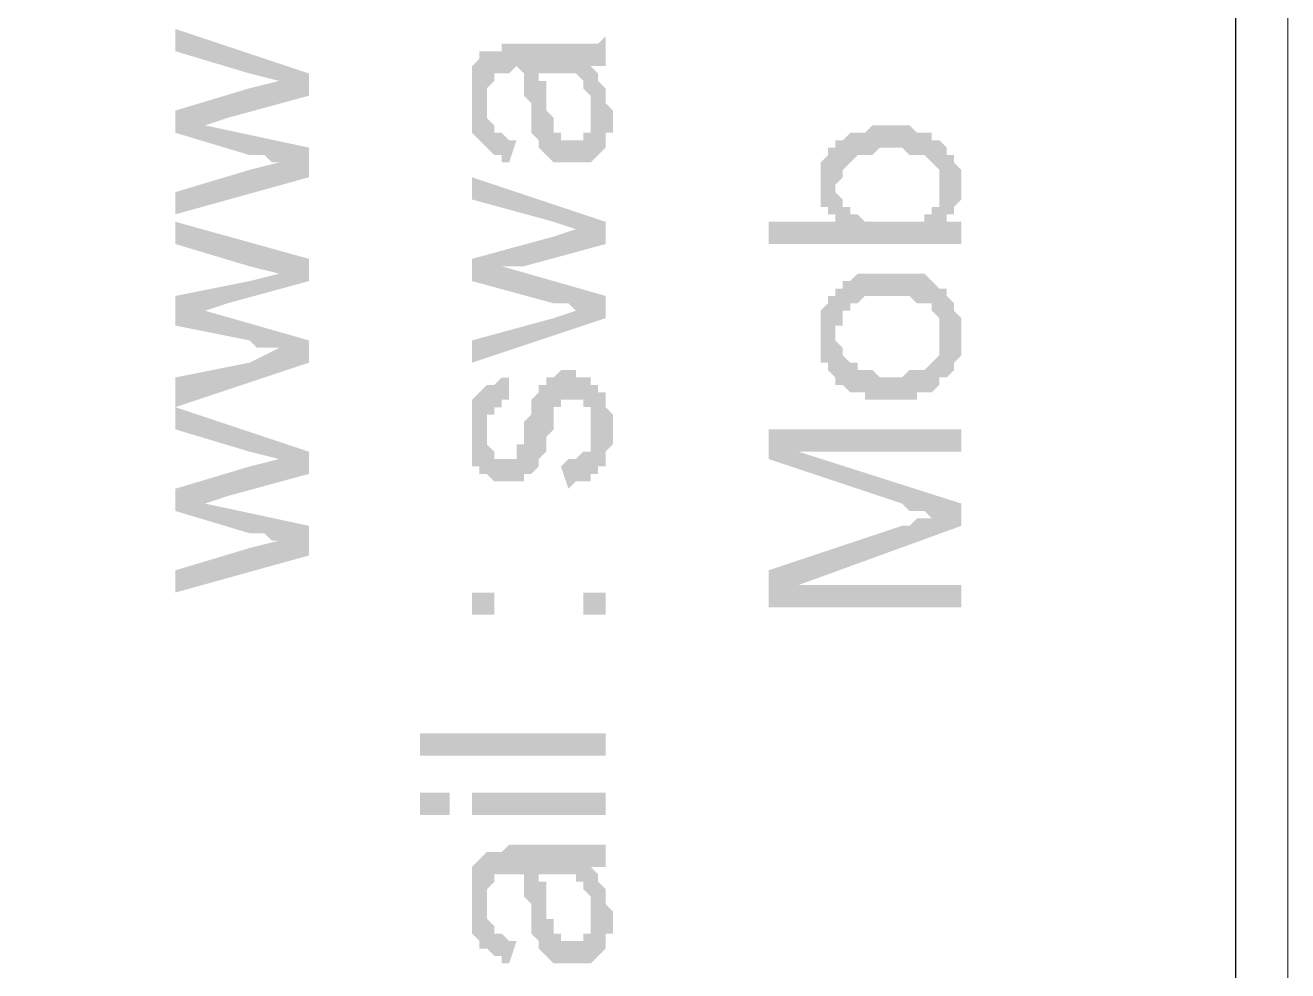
# Model space of a CAD drawing. Header units: inches. Extents: x -41599880 to -41577026, y -18110 to -4738.
# Drawn here: x -41577672 to -41577026, y -7605 to -7121 of the extents above; entities that cross this region are included whole.
import ezdxf

# ---------------------------------------------------------------- set-up
doc = ezdxf.new("R2010")
doc.units = ezdxf.units.IN
doc.header["$MEASUREMENT"] = 0
doc.layers.add('PDF_Geometry', color=40, linetype='Continuous')
doc.layers.add('PDF_Solid Fills', color=9, linetype='Continuous')

msp = doc.modelspace()

# ---------------------------------------------------------------- hatches: boundary and pattern name
at = {"layer": 'PDF_Solid Fills'}
for points in [[(-41577594.85, -7123.06), (-41577594.85, -7134.44), (-41577556.92, -7145.82), (-41577541.75, -7149.61), (-41577526.58, -7157.2), (-41577526.58, -7145.82)], [(-41577443.14, -7157.2), (-41577443.14, -7160.99), (-41577443.14, -7164.78), (-41577443.14, -7168.57), (-41577443.14, -7168.57), (-41577443.14, -7172.37), (-41577443.14, -7176.16), (-41577443.14, -7176.16), (-41577439.35, -7179.95), (-41577439.35, -7179.95), (-41577435.55, -7183.74), (-41577435.55, -7183.74), (-41577435.55, -7160.99), (-41577435.55, -7160.99), (-41577435.55, -7157.2), (-41577435.55, -7153.4), (-41577431.76, -7149.61), (-41577431.76, -7149.61), (-41577431.76, -7145.82), (-41577431.76, -7145.82), (-41577427.97, -7145.82), (-41577427.97, -7145.82), (-41577424.18, -7145.82), (-41577420.38, -7142.02), (-41577420.38, -7142.02), (-41577416.59, -7145.82), (-41577416.59, -7145.82), (-41577416.59, -7149.61), (-41577416.59, -7149.61), (-41577416.59, -7153.4), (-41577416.59, -7153.4), (-41577416.59, -7157.2), (-41577412.8, -7160.99), (-41577412.8, -7164.78), (-41577412.8, -7168.57), (-41577412.8, -7172.37), (-41577412.8, -7172.37), (-41577412.8, -7176.16), (-41577412.8, -7176.16), (-41577409.01, -7179.95), (-41577409.01, -7179.95), (-41577409.01, -7145.82), (-41577405.21, -7145.82), (-41577401.42, -7145.82), (-41577401.42, -7145.82), (-41577397.63, -7145.82), (-41577393.84, -7145.82), (-41577393.84, -7145.82), (-41577390.04, -7145.82), (-41577390.04, -7145.82), (-41577386.25, -7149.61), (-41577386.25, -7149.61), (-41577386.25, -7153.4), (-41577382.46, -7157.2), (-41577382.46, -7157.2), (-41577382.46, -7142.02), (-41577382.46, -7142.02), (-41577378.67, -7142.02), (-41577374.87, -7142.02), (-41577374.87, -7142.02), (-41577374.87, -7126.85), (-41577374.87, -7126.85), (-41577378.67, -7130.65), (-41577378.67, -7130.65), (-41577382.46, -7130.65), (-41577382.46, -7130.65), (-41577386.25, -7130.65), (-41577386.25, -7130.65), (-41577390.04, -7130.65), (-41577393.84, -7130.65), (-41577393.84, -7130.65), (-41577397.63, -7130.65), (-41577401.42, -7130.65), (-41577420.38, -7130.65), (-41577420.38, -7130.65), (-41577424.18, -7130.65), (-41577424.18, -7130.65), (-41577427.97, -7130.65), (-41577427.97, -7134.44), (-41577431.76, -7134.44), (-41577431.76, -7134.44), (-41577435.55, -7134.44), (-41577439.35, -7134.44), (-41577439.35, -7138.23), (-41577439.35, -7138.23), (-41577443.14, -7142.02), (-41577443.14, -7145.82), (-41577443.14, -7145.82), (-41577443.14, -7149.61), (-41577443.14, -7149.61), (-41577443.14, -7153.4)], [(-41577409.01, -7179.95), (-41577409.01, -7183.74), (-41577409.01, -7183.74), (-41577405.21, -7187.54), (-41577405.21, -7187.54), (-41577401.42, -7191.33), (-41577401.42, -7191.33), (-41577397.63, -7191.33), (-41577393.84, -7191.33), (-41577393.84, -7191.33), (-41577390.04, -7191.33), (-41577390.04, -7191.33), (-41577386.25, -7191.33), (-41577382.46, -7191.33), (-41577382.46, -7191.33), (-41577378.67, -7187.54), (-41577378.67, -7187.54), (-41577378.67, -7187.54), (-41577374.87, -7183.74), (-41577374.87, -7183.74), (-41577374.87, -7179.95), (-41577374.87, -7176.16), (-41577371.08, -7176.16), (-41577371.08, -7172.36), (-41577371.08, -7168.57), (-41577371.08, -7164.78), (-41577371.08, -7164.78), (-41577374.87, -7160.99), (-41577374.87, -7157.19), (-41577374.87, -7157.19), (-41577374.87, -7153.4), (-41577374.87, -7153.4), (-41577378.67, -7149.61), (-41577378.67, -7145.82), (-41577378.67, -7145.82), (-41577382.46, -7164.78), (-41577382.46, -7164.78), (-41577382.46, -7168.57), (-41577382.46, -7172.36), (-41577382.46, -7176.16), (-41577386.25, -7176.16), (-41577386.25, -7176.16), (-41577386.25, -7179.95), (-41577390.04, -7179.95), (-41577393.84, -7179.95), (-41577393.84, -7179.95), (-41577393.84, -7179.95), (-41577397.63, -7179.95), (-41577397.63, -7176.16), (-41577401.42, -7176.16), (-41577401.42, -7172.36), (-41577401.42, -7172.36), (-41577401.42, -7168.57), (-41577405.21, -7164.78), (-41577405.21, -7164.78), (-41577405.21, -7160.99), (-41577405.21, -7157.19), (-41577405.21, -7157.19), (-41577405.21, -7153.4), (-41577405.21, -7149.61), (-41577409.01, -7149.61), (-41577409.01, -7145.82), (-41577409.01, -7145.82)], [(-41577382.46, -7157.2), (-41577382.46, -7160.99), (-41577382.46, -7164.78), (-41577382.46, -7164.78), (-41577378.67, -7145.82), (-41577382.46, -7142.02)], [(-41577594.85, -7164.78), (-41577579.67, -7172.36), (-41577568.3, -7168.57), (-41577526.58, -7157.2), (-41577541.75, -7149.61), (-41577556.92, -7153.4)], [(-41577594.85, -7164.78), (-41577594.85, -7176.16), (-41577556.92, -7187.54), (-41577553.13, -7187.54), (-41577549.33, -7187.54), (-41577545.54, -7191.33), (-41577541.75, -7191.33), (-41577541.75, -7191.33), (-41577541.75, -7191.33), (-41577526.58, -7198.91), (-41577526.58, -7183.74), (-41577579.67, -7172.37)], [(-41577435.55, -7183.74), (-41577431.76, -7187.54), (-41577431.76, -7187.54), (-41577427.97, -7187.54), (-41577427.97, -7191.33), (-41577424.18, -7191.33), (-41577420.38, -7179.95), (-41577424.18, -7179.95), (-41577427.97, -7176.16), (-41577427.97, -7176.16), (-41577431.76, -7176.16), (-41577431.76, -7172.37), (-41577431.76, -7172.37), (-41577435.55, -7168.57), (-41577435.55, -7168.57), (-41577435.55, -7164.78), (-41577435.55, -7160.99)], [(-41577264.89, -7202.71), (-41577264.89, -7202.71), (-41577264.89, -7206.5), (-41577264.89, -7210.29), (-41577264.89, -7210.29), (-41577264.89, -7214.08), (-41577261.1, -7214.08), (-41577261.1, -7217.88), (-41577257.3, -7217.88), (-41577257.3, -7221.67), (-41577257.3, -7202.71), (-41577257.3, -7202.71), (-41577253.51, -7198.91), (-41577253.51, -7195.12), (-41577253.51, -7195.12), (-41577249.72, -7191.33), (-41577249.72, -7191.33), (-41577249.72, -7191.33), (-41577245.92, -7187.54), (-41577245.92, -7187.54), (-41577242.13, -7187.54), (-41577242.13, -7187.54), (-41577238.34, -7187.54), (-41577234.55, -7183.74), (-41577230.75, -7183.74), (-41577230.75, -7183.74), (-41577230.75, -7183.74), (-41577226.96, -7183.74), (-41577223.17, -7183.74), (-41577219.38, -7187.54), (-41577219.38, -7187.54), (-41577215.58, -7187.54), (-41577211.79, -7187.54), (-41577211.79, -7187.54), (-41577208, -7191.33), (-41577208, -7191.33), (-41577204.21, -7195.12), (-41577204.21, -7195.12), (-41577204.21, -7198.91), (-41577204.21, -7202.71), (-41577204.21, -7202.71), (-41577200.41, -7221.67), (-41577200.41, -7217.88), (-41577196.62, -7217.88), (-41577196.62, -7214.08), (-41577196.62, -7214.08), (-41577192.83, -7210.29), (-41577192.83, -7206.5), (-41577192.83, -7206.5), (-41577192.83, -7202.71), (-41577192.83, -7202.71), (-41577192.83, -7198.91), (-41577192.83, -7198.91), (-41577192.83, -7195.12), (-41577196.62, -7191.33), (-41577196.62, -7191.33), (-41577196.62, -7187.54), (-41577200.41, -7187.54), (-41577200.41, -7183.74), (-41577204.21, -7179.95), (-41577204.21, -7179.95), (-41577204.21, -7179.95), (-41577208, -7179.95), (-41577208, -7176.16), (-41577211.79, -7176.16), (-41577211.79, -7176.16), (-41577215.58, -7176.16), (-41577219.38, -7172.37), (-41577223.17, -7172.37), (-41577223.17, -7172.37), (-41577226.96, -7172.37), (-41577230.75, -7172.37), (-41577230.75, -7172.37), (-41577234.55, -7172.37), (-41577238.34, -7172.37), (-41577238.34, -7172.37), (-41577242.13, -7176.16), (-41577245.92, -7176.16), (-41577245.92, -7176.16), (-41577249.72, -7176.16), (-41577249.72, -7176.16), (-41577253.51, -7179.95), (-41577257.3, -7179.95), (-41577257.3, -7179.95), (-41577257.3, -7183.74), (-41577261.1, -7183.74), (-41577261.1, -7187.54), (-41577264.89, -7191.33), (-41577264.89, -7191.33), (-41577264.89, -7195.12), (-41577264.89, -7198.91), (-41577264.89, -7198.91)], [(-41577594.85, -7206.5), (-41577594.85, -7217.88), (-41577526.58, -7198.91), (-41577541.75, -7191.33), (-41577556.92, -7195.12)], [(-41577443.14, -7198.91), (-41577443.14, -7210.29), (-41577401.42, -7221.67), (-41577390.04, -7225.46), (-41577374.87, -7233.05), (-41577374.87, -7221.67)], [(-41577291.44, -7221.67), (-41577291.44, -7233.05), (-41577192.83, -7233.05), (-41577192.83, -7221.67), (-41577204.21, -7221.67), (-41577204.21, -7210.29), (-41577204.21, -7210.29), (-41577204.21, -7214.08), (-41577208, -7214.08), (-41577208, -7217.88), (-41577211.79, -7217.88), (-41577211.79, -7221.67), (-41577215.58, -7221.67), (-41577219.38, -7221.67), (-41577219.38, -7221.67), (-41577223.17, -7221.67), (-41577226.96, -7221.67), (-41577230.75, -7221.67), (-41577230.75, -7221.67), (-41577234.55, -7221.67), (-41577238.34, -7221.67), (-41577242.13, -7221.67), (-41577242.13, -7221.67), (-41577245.92, -7217.88), (-41577245.92, -7217.88), (-41577249.72, -7217.88), (-41577249.72, -7214.08), (-41577253.51, -7214.08), (-41577253.51, -7210.29), (-41577253.51, -7210.29), (-41577257.3, -7206.5), (-41577257.3, -7202.71), (-41577257.3, -7221.67)], [(-41577204.2, -7210.29), (-41577204.2, -7221.67), (-41577200.41, -7221.67), (-41577204.2, -7202.71), (-41577204.2, -7202.71), (-41577204.2, -7206.5)], [(-41577594.85, -7221.67), (-41577594.85, -7233.05), (-41577556.92, -7244.43), (-41577541.75, -7248.22), (-41577526.58, -7252.01), (-41577526.58, -7240.63)], [(-41577443.14, -7240.63), (-41577427.97, -7244.43), (-41577416.59, -7244.43), (-41577374.87, -7233.05), (-41577390.04, -7225.46), (-41577401.42, -7229.25)], [(-41577443.14, -7240.63), (-41577443.14, -7252.01), (-41577401.42, -7263.39), (-41577401.42, -7263.39), (-41577397.63, -7263.39), (-41577393.84, -7263.39), (-41577390.04, -7267.18), (-41577390.04, -7267.18), (-41577390.04, -7267.18), (-41577374.87, -7270.97), (-41577374.87, -7259.6), (-41577427.97, -7244.42)], [(-41577594.85, -7259.6), (-41577579.67, -7267.18), (-41577568.3, -7263.39), (-41577526.58, -7252.01), (-41577541.75, -7248.22), (-41577556.92, -7252.01)], [(-41577264.89, -7278.56), (-41577264.89, -7282.35), (-41577264.89, -7286.14), (-41577264.89, -7286.14), (-41577264.89, -7289.94), (-41577264.89, -7293.73), (-41577261.1, -7293.73), (-41577261.1, -7297.52), (-41577261.1, -7297.52), (-41577257.3, -7301.31), (-41577257.3, -7301.31), (-41577257.3, -7305.11), (-41577257.3, -7278.56), (-41577257.3, -7278.56), (-41577257.3, -7274.77), (-41577253.51, -7274.77), (-41577253.51, -7270.97), (-41577253.51, -7267.18), (-41577249.72, -7267.18), (-41577249.72, -7263.39), (-41577245.92, -7263.39), (-41577245.92, -7263.39), (-41577242.13, -7259.6), (-41577242.13, -7259.6), (-41577238.34, -7259.6), (-41577234.55, -7259.6), (-41577234.55, -7259.6), (-41577230.75, -7259.6), (-41577230.75, -7259.6), (-41577226.96, -7259.6), (-41577223.17, -7259.6), (-41577219.38, -7259.6), (-41577219.38, -7259.6), (-41577215.58, -7263.39), (-41577211.79, -7263.39), (-41577211.79, -7263.39), (-41577208, -7263.39), (-41577208, -7267.18), (-41577208, -7267.18), (-41577204.21, -7270.97), (-41577204.21, -7270.97), (-41577204.21, -7274.77), (-41577204.21, -7278.56), (-41577204.21, -7278.56), (-41577204.21, -7301.31), (-41577200.41, -7301.31), (-41577200.41, -7301.31), (-41577196.62, -7297.52), (-41577196.62, -7293.73), (-41577196.62, -7293.73), (-41577192.83, -7289.94), (-41577192.83, -7286.14), (-41577192.83, -7286.14), (-41577192.83, -7282.35), (-41577192.83, -7278.56), (-41577192.83, -7278.56), (-41577192.83, -7274.77), (-41577192.83, -7270.97), (-41577192.83, -7270.97), (-41577196.62, -7267.18), (-41577196.62, -7263.39), (-41577196.62, -7263.39), (-41577196.62, -7263.39), (-41577200.41, -7259.6), (-41577200.41, -7255.8), (-41577204.21, -7255.8), (-41577204.21, -7255.8), (-41577208, -7252.01), (-41577208, -7252.01), (-41577208, -7252.01), (-41577211.79, -7248.22), (-41577211.79, -7248.22), (-41577215.58, -7248.22), (-41577219.38, -7248.22), (-41577219.38, -7248.22), (-41577223.17, -7248.22), (-41577226.96, -7248.22), (-41577230.75, -7248.22), (-41577230.75, -7248.22), (-41577234.55, -7248.22), (-41577238.34, -7248.22), (-41577242.13, -7248.22), (-41577242.13, -7248.22), (-41577245.92, -7248.22), (-41577249.72, -7252.01), (-41577249.72, -7252.01), (-41577253.51, -7252.01), (-41577253.51, -7255.8), (-41577257.3, -7255.8), (-41577257.3, -7259.6), (-41577261.1, -7259.6), (-41577261.1, -7263.39), (-41577261.1, -7263.39), (-41577264.89, -7267.18), (-41577264.89, -7267.18), (-41577264.89, -7270.97), (-41577264.89, -7274.77)], [(-41577594.85, -7259.6), (-41577594.85, -7274.77), (-41577556.92, -7282.35), (-41577553.13, -7286.14), (-41577549.33, -7286.14), (-41577545.54, -7286.14), (-41577541.75, -7286.14), (-41577541.75, -7286.14), (-41577541.75, -7286.14), (-41577526.58, -7293.73), (-41577526.58, -7282.35), (-41577579.67, -7267.18)], [(-41577443.14, -7282.35), (-41577443.14, -7293.73), (-41577374.87, -7270.97), (-41577390.04, -7267.18), (-41577401.42, -7270.97)], [(-41577257.3, -7305.11), (-41577253.51, -7305.11), (-41577253.51, -7305.11), (-41577249.72, -7308.9), (-41577249.72, -7308.9), (-41577245.92, -7308.9), (-41577242.13, -7308.9), (-41577242.13, -7312.69), (-41577238.34, -7312.69), (-41577234.55, -7312.69), (-41577230.75, -7312.69), (-41577230.75, -7312.69), (-41577230.75, -7312.69), (-41577226.96, -7312.69), (-41577223.17, -7312.69), (-41577219.38, -7312.69), (-41577215.58, -7312.69), (-41577215.58, -7308.9), (-41577211.79, -7308.9), (-41577211.79, -7308.9), (-41577208, -7308.9), (-41577204.21, -7305.11), (-41577204.21, -7305.11), (-41577204.21, -7301.31), (-41577204.21, -7278.56), (-41577204.21, -7282.35), (-41577204.21, -7282.35), (-41577204.21, -7286.14), (-41577204.21, -7289.94), (-41577204.21, -7289.94), (-41577208, -7293.73), (-41577208, -7293.73), (-41577208, -7293.73), (-41577211.79, -7297.52), (-41577211.79, -7297.52), (-41577215.58, -7297.52), (-41577219.38, -7297.52), (-41577219.38, -7297.52), (-41577223.17, -7301.31), (-41577226.96, -7301.31), (-41577230.75, -7301.31), (-41577230.75, -7301.31), (-41577234.55, -7301.31), (-41577234.55, -7301.31), (-41577238.34, -7297.52), (-41577242.13, -7297.52), (-41577242.13, -7297.52), (-41577245.92, -7297.52), (-41577245.92, -7293.73), (-41577249.72, -7293.73), (-41577249.72, -7293.73), (-41577253.51, -7289.94), (-41577253.51, -7289.94), (-41577253.51, -7286.14), (-41577253.51, -7286.14), (-41577257.3, -7282.35), (-41577257.3, -7278.56)], [(-41577594.85, -7301.31), (-41577594.85, -7316.48), (-41577526.58, -7293.73), (-41577541.75, -7286.14), (-41577556.92, -7293.73)], [(-41577443.14, -7327.86), (-41577443.14, -7331.66), (-41577443.14, -7335.45), (-41577443.14, -7335.45), (-41577443.14, -7339.24), (-41577443.14, -7339.24), (-41577443.14, -7343.03), (-41577443.14, -7346.83), (-41577439.35, -7346.83), (-41577439.35, -7346.83), (-41577439.35, -7350.62), (-41577435.55, -7350.62), (-41577435.55, -7327.86), (-41577435.55, -7327.86), (-41577435.55, -7324.07), (-41577435.55, -7320.28), (-41577431.76, -7320.28), (-41577431.76, -7316.49), (-41577431.76, -7316.49), (-41577427.97, -7316.49), (-41577427.97, -7312.69), (-41577424.18, -7312.69), (-41577424.18, -7301.32), (-41577427.97, -7301.32), (-41577427.97, -7301.32), (-41577431.76, -7305.11), (-41577435.55, -7305.11), (-41577435.55, -7305.11), (-41577435.55, -7305.11), (-41577439.35, -7308.9), (-41577439.35, -7308.9), (-41577443.14, -7312.69), (-41577443.14, -7316.49), (-41577443.14, -7316.49), (-41577443.14, -7320.28), (-41577443.14, -7320.28), (-41577443.14, -7324.07)], [(-41577435.55, -7350.62), (-41577431.76, -7354.41), (-41577431.76, -7354.41), (-41577431.76, -7354.41), (-41577427.97, -7354.41), (-41577424.18, -7354.41), (-41577424.18, -7354.41), (-41577420.38, -7354.41), (-41577416.59, -7354.41), (-41577416.59, -7350.62), (-41577412.8, -7350.62), (-41577412.8, -7350.62), (-41577409.01, -7346.83), (-41577409.01, -7343.03), (-41577409.01, -7343.03), (-41577409.01, -7343.03), (-41577409.01, -7343.03), (-41577405.21, -7339.24), (-41577405.21, -7335.45), (-41577405.21, -7335.45), (-41577405.21, -7331.66), (-41577401.42, -7327.86), (-41577401.42, -7324.07), (-41577401.42, -7320.28), (-41577401.42, -7316.48), (-41577401.42, -7316.48), (-41577397.63, -7316.48), (-41577397.63, -7312.69), (-41577393.84, -7312.69), (-41577393.84, -7312.69), (-41577390.04, -7312.69), (-41577390.04, -7312.69), (-41577386.25, -7312.69), (-41577386.25, -7316.48), (-41577382.46, -7316.48), (-41577382.46, -7320.28), (-41577382.46, -7320.28), (-41577382.46, -7324.07), (-41577382.46, -7327.86), (-41577382.46, -7350.62), (-41577378.67, -7350.62), (-41577378.67, -7346.83), (-41577378.67, -7346.83), (-41577374.87, -7346.83), (-41577374.87, -7343.03), (-41577374.87, -7343.03), (-41577374.87, -7339.24), (-41577371.08, -7335.45), (-41577371.08, -7331.66), (-41577371.08, -7331.66), (-41577371.08, -7327.86), (-41577371.08, -7324.07), (-41577371.08, -7324.07), (-41577371.08, -7320.28), (-41577374.87, -7316.48), (-41577374.87, -7316.48), (-41577374.87, -7312.69), (-41577374.87, -7308.9), (-41577378.67, -7308.9), (-41577378.67, -7305.11), (-41577382.46, -7305.11), (-41577382.46, -7301.31), (-41577382.46, -7301.31), (-41577386.25, -7301.31), (-41577390.04, -7301.31), (-41577390.04, -7297.52), (-41577393.84, -7297.52), (-41577393.84, -7297.52), (-41577397.63, -7297.52), (-41577401.42, -7301.31), (-41577401.42, -7301.31), (-41577405.21, -7301.31), (-41577405.21, -7305.11), (-41577409.01, -7305.11), (-41577409.01, -7308.9), (-41577409.01, -7308.9), (-41577412.8, -7312.69), (-41577412.8, -7312.69), (-41577412.8, -7316.48), (-41577412.8, -7316.48), (-41577412.8, -7320.28), (-41577416.59, -7324.07), (-41577416.59, -7327.86), (-41577416.59, -7327.86), (-41577416.59, -7331.66), (-41577416.59, -7335.45), (-41577420.38, -7335.45), (-41577420.38, -7339.24), (-41577420.38, -7339.24), (-41577420.38, -7339.24), (-41577420.38, -7343.03), (-41577424.18, -7343.03), (-41577427.97, -7343.03), (-41577427.97, -7343.03), (-41577431.76, -7343.03), (-41577431.76, -7339.24), (-41577431.76, -7339.24), (-41577435.55, -7335.45), (-41577435.55, -7335.45), (-41577435.55, -7331.66), (-41577435.55, -7327.86)], [(-41577594.85, -7316.48), (-41577594.85, -7327.86), (-41577556.92, -7339.24), (-41577541.75, -7343.03), (-41577526.58, -7350.62), (-41577526.58, -7339.24)], [(-41577397.63, -7346.83), (-41577393.84, -7358.2), (-41577393.84, -7358.2), (-41577390.04, -7354.41), (-41577386.25, -7354.41), (-41577386.25, -7354.41), (-41577382.46, -7354.41), (-41577382.46, -7350.62), (-41577382.46, -7327.86), (-41577382.46, -7327.86), (-41577382.46, -7331.66), (-41577382.46, -7331.66), (-41577382.46, -7335.45), (-41577382.46, -7339.24), (-41577386.25, -7339.24), (-41577386.25, -7339.24), (-41577390.04, -7343.03), (-41577390.04, -7343.03), (-41577393.84, -7343.03)], [(-41577291.44, -7327.86), (-41577291.44, -7343.03), (-41577223.17, -7365.79), (-41577223.17, -7365.79), (-41577219.38, -7369.58), (-41577219.38, -7369.58), (-41577215.58, -7369.58), (-41577211.79, -7369.58), (-41577211.79, -7369.58), (-41577208, -7373.37), (-41577192.83, -7377.17), (-41577192.83, -7365.79), (-41577276.27, -7339.24)], [(-41577594.85, -7358.2), (-41577579.67, -7365.79), (-41577568.3, -7362), (-41577526.58, -7350.62), (-41577541.75, -7343.03), (-41577556.92, -7346.83)], [(-41577594.85, -7358.2), (-41577594.85, -7369.58), (-41577556.92, -7380.96), (-41577553.13, -7380.96), (-41577549.33, -7380.96), (-41577545.54, -7384.75), (-41577541.75, -7384.75), (-41577541.75, -7384.75), (-41577541.75, -7384.75), (-41577526.58, -7392.34), (-41577526.58, -7377.17), (-41577579.67, -7365.79)], [(-41577291.44, -7399.92), (-41577276.27, -7407.51), (-41577192.83, -7377.17), (-41577208, -7373.37), (-41577208, -7373.37), (-41577211.79, -7373.37), (-41577211.79, -7373.37), (-41577215.58, -7373.37), (-41577219.38, -7377.17), (-41577223.17, -7377.17)], [(-41577594.85, -7399.92), (-41577594.85, -7411.3), (-41577526.58, -7392.34), (-41577541.75, -7384.75), (-41577556.92, -7388.55)], [(-41577291.44, -7399.92), (-41577291.44, -7418.89), (-41577192.83, -7418.89), (-41577192.83, -7407.51), (-41577276.27, -7407.51)], [(-41577443.14, -7570.59), (-41577443.14, -7570.59), (-41577443.14, -7574.38), (-41577443.14, -7578.18), (-41577443.14, -7578.18), (-41577443.14, -7581.97), (-41577443.14, -7585.76), (-41577443.14, -7585.76), (-41577439.35, -7589.55), (-41577439.35, -7593.35), (-41577435.55, -7593.35), (-41577435.55, -7593.35), (-41577435.55, -7570.59), (-41577435.55, -7570.59), (-41577435.55, -7566.8), (-41577435.55, -7563), (-41577431.76, -7559.21), (-41577431.76, -7559.21), (-41577431.76, -7555.42), (-41577431.76, -7555.42), (-41577427.97, -7555.42), (-41577427.97, -7555.42), (-41577424.18, -7555.42), (-41577420.38, -7555.42), (-41577420.38, -7555.42), (-41577416.59, -7555.42), (-41577416.59, -7555.42), (-41577416.59, -7559.21), (-41577416.59, -7559.21), (-41577416.59, -7563), (-41577416.59, -7566.8), (-41577416.59, -7566.8), (-41577412.8, -7570.59), (-41577412.8, -7574.38), (-41577412.8, -7578.18), (-41577412.8, -7581.97), (-41577412.8, -7581.97), (-41577412.8, -7585.76), (-41577412.8, -7585.76), (-41577409.01, -7589.55), (-41577409.01, -7593.35), (-41577409.01, -7555.42), (-41577405.21, -7555.42), (-41577401.42, -7555.42), (-41577401.42, -7555.42), (-41577397.63, -7555.42), (-41577393.84, -7555.42), (-41577393.84, -7555.42), (-41577390.04, -7555.42), (-41577390.04, -7559.21), (-41577386.25, -7559.21), (-41577386.25, -7563), (-41577386.25, -7563), (-41577382.46, -7566.8), (-41577382.46, -7566.8), (-41577382.46, -7551.63), (-41577382.46, -7551.63), (-41577378.67, -7551.63), (-41577374.87, -7551.63), (-41577374.87, -7551.63), (-41577374.87, -7536.46), (-41577374.87, -7540.25), (-41577378.67, -7540.25), (-41577378.67, -7540.25), (-41577382.46, -7540.25), (-41577382.46, -7540.25), (-41577386.25, -7540.25), (-41577386.25, -7540.25), (-41577390.04, -7540.25), (-41577393.84, -7540.25), (-41577393.84, -7540.25), (-41577397.63, -7540.25), (-41577401.42, -7540.25), (-41577420.38, -7540.25), (-41577420.38, -7540.25), (-41577424.18, -7540.25), (-41577424.18, -7540.25), (-41577427.97, -7544.04), (-41577427.97, -7544.04), (-41577431.76, -7544.04), (-41577431.76, -7544.04), (-41577435.55, -7544.04), (-41577439.35, -7547.83), (-41577439.35, -7547.83), (-41577439.35, -7547.83), (-41577443.14, -7551.63), (-41577443.14, -7555.42), (-41577443.14, -7555.42), (-41577443.14, -7559.21), (-41577443.14, -7559.21), (-41577443.14, -7563), (-41577443.14, -7566.8)], [(-41577382.46, -7566.8), (-41577382.46, -7570.59), (-41577382.46, -7574.38), (-41577382.46, -7574.38), (-41577378.67, -7555.42), (-41577382.46, -7551.63)], [(-41577409.01, -7593.35), (-41577409.01, -7593.35), (-41577409.01, -7593.35), (-41577405.21, -7597.14), (-41577405.21, -7597.14), (-41577401.42, -7600.93), (-41577401.42, -7600.93), (-41577397.63, -7600.93), (-41577393.84, -7600.93), (-41577393.84, -7600.93), (-41577390.04, -7600.93), (-41577390.04, -7600.93), (-41577386.25, -7600.93), (-41577382.46, -7600.93), (-41577382.46, -7600.93), (-41577378.67, -7597.14), (-41577378.67, -7597.14), (-41577378.67, -7597.14), (-41577374.87, -7593.35), (-41577374.87, -7593.35), (-41577374.87, -7589.55), (-41577374.87, -7585.76), (-41577371.08, -7585.76), (-41577371.08, -7581.97), (-41577371.08, -7578.18), (-41577371.08, -7574.38), (-41577371.08, -7574.38), (-41577374.87, -7570.59), (-41577374.87, -7566.8), (-41577374.87, -7566.8), (-41577374.87, -7563.01), (-41577374.87, -7563.01), (-41577378.67, -7559.21), (-41577378.67, -7559.21), (-41577378.67, -7555.42), (-41577382.46, -7574.38), (-41577382.46, -7578.18), (-41577382.46, -7578.18), (-41577382.46, -7581.97), (-41577382.46, -7585.76), (-41577386.25, -7585.76), (-41577386.25, -7585.76), (-41577386.25, -7589.55), (-41577390.04, -7589.55), (-41577393.84, -7589.55), (-41577393.84, -7589.55), (-41577393.84, -7589.55), (-41577397.63, -7589.55), (-41577397.63, -7585.76), (-41577401.42, -7585.76), (-41577401.42, -7581.97), (-41577401.42, -7581.97), (-41577401.42, -7578.18), (-41577405.21, -7578.18), (-41577405.21, -7574.38), (-41577405.21, -7570.59), (-41577405.21, -7566.8), (-41577405.21, -7566.8), (-41577405.21, -7563.01), (-41577405.21, -7559.21), (-41577409.01, -7559.21), (-41577409.01, -7555.42), (-41577409.01, -7555.42)], [(-41577435.55, -7593.35), (-41577431.76, -7597.14), (-41577431.76, -7597.14), (-41577427.97, -7597.14), (-41577427.97, -7600.93), (-41577424.18, -7600.93), (-41577420.38, -7589.55), (-41577424.18, -7589.55), (-41577427.97, -7585.76), (-41577427.97, -7585.76), (-41577431.76, -7585.76), (-41577431.76, -7581.97), (-41577431.76, -7581.97), (-41577435.55, -7578.18), (-41577435.55, -7578.18), (-41577435.55, -7574.38), (-41577435.55, -7570.59)]]:
    msp.add_hatch(color=7, dxfattribs=at).paths.add_polyline_path(points)

# ---------------------------------------------------------------- linework, layer by layer
at = {"layer": 'PDF_Geometry', "color": 7, "lineweight": 18}
for points in [[(-41577025.95, -18110.27), (-41577025.95, -4737.51), (-41599880.26, -4737.51), (-41599880.26, -18110.27)], [(-41577052.5, -18083.73), (-41577052.5, -4767.85), (-41599853.72, -4767.85), (-41599853.72, -18083.73)]]:
    msp.add_lwpolyline(points, close=True, dxfattribs=at)
at = {"layer": 'PDF_Geometry', "color": 7, "lineweight": 25}
msp.add_lwpolyline([(-41577052.5, -18083.73), (-41577052.5, -4767.85), (-41579494.95, -4767.85), (-41579494.95, -18083.73)], close=True, dxfattribs=at)
at = {"layer": 'PDF_Solid Fills', "color": 7, "lineweight": 13}
for points in [[(-41577291.44, -7327.86), (-41577276.27, -7339.24), (-41577192.83, -7327.86), (-41577192.83, -7339.24)], [(-41577443.14, -7411.3), (-41577443.14, -7422.68), (-41577431.76, -7411.3), (-41577431.76, -7422.68)], [(-41577386.25, -7411.3), (-41577386.25, -7422.68), (-41577374.87, -7411.3), (-41577374.87, -7422.68)], [(-41577374.87, -7494.74), (-41577469.69, -7494.74), (-41577374.87, -7483.36), (-41577469.69, -7483.36)], [(-41577469.69, -7513.7), (-41577469.69, -7525.08), (-41577454.52, -7513.7), (-41577454.52, -7525.08)], [(-41577443.14, -7513.7), (-41577443.14, -7525.08), (-41577374.87, -7513.7), (-41577374.87, -7525.08)]]:
    msp.add_solid(points, dxfattribs=at)

doc.saveas('drawing.dxf')
